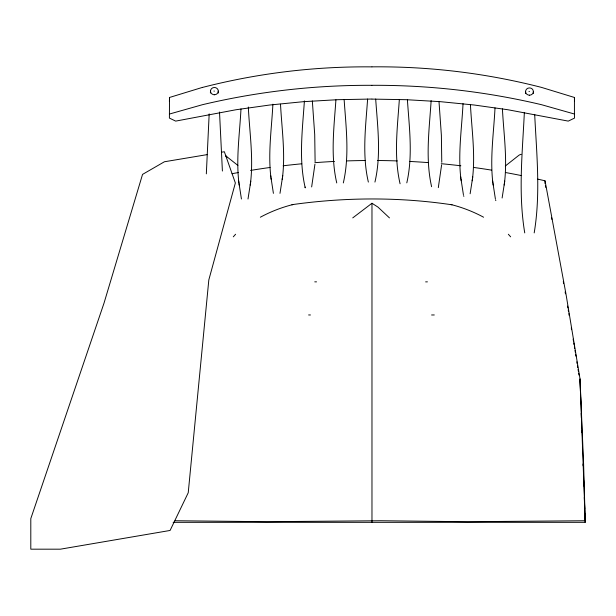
<?xml version="1.0" encoding="UTF-8"?>
<svg xmlns="http://www.w3.org/2000/svg" width="616" height="616" viewBox="0 0 616 616"><rect width="100%" height="100%" fill="white"/><g stroke="black" fill="none" stroke-linecap="round" stroke-linejoin="round"><path stroke-width="0.92" d="M202.387 87.41L169.508 97.467L169.4 118.095L175.683 121.113L235.951 109.756L269.7 105.02L303.657 101.663L337.776 99.692L371.848 99.037M206.329 173.851L209.178 113.914M169.4 101.555L169.508 97.467M315.107 161.638L314.714 134.581L312.335 100.932M441.772 162.316L441.379 135.258L439 101.609M210.387 93.016L210.503 91.114M524.355 112.451C522.453 152.506 518.056 193.047 524.747 232.902M525.456 93.455L525.563 91.553M240.979 108.909C239.74 133.387 235.966 158.15 238.877 182.667M272.896 104.189C271.648 128.359 267.975 152.806 270.863 177M304.404 100.932C302.441 129.799 298.606 159.267 305.228 187.857A3.249 3.142 0 0 1 305.12 187.041M431.138 100.654C429.321 129.214 425.209 158.381 431.6 186.702M463.032 103.642C461.792 128.436 457.919 153.515 460.853 178.34M495.01 107.892C493.778 132.679 489.897 157.758 492.838 182.582M335.92 99.831C334.018 127.427 330.415 155.609 336.744 182.944M399.33 99.715C397.428 127.627 393.678 156.125 400.077 183.776M367.613 99.022C365.712 126.596 361.962 154.77 368.36 182.082M314.945 164.203L311.65 186.941M441.61 164.88L438.315 187.618M250.558 182.667C253.523 157.527 249.542 132.132 248.317 107.03M282.544 177C285.424 152.806 281.758 128.359 280.511 104.189M472.541 178.34C475.444 153.823 471.679 129.06 470.432 104.581M504.519 182.582C507.43 158.073 503.665 133.31 502.417 108.832M534.188 232.902C540.771 193.67 536.59 153.777 534.688 114.353M248.002 199.014L250.404 183.668M279.987 193.355L282.39 178.001M470.131 193.763L472.38 179.341M502.117 198.005L504.365 183.591M250.212 185.093L250.766 181.15M282.197 179.425L282.752 175.491M472.187 180.765L472.742 176.823M504.173 185.008L504.727 181.073M343.32 182.944C349.649 155.609 346.046 127.427 344.144 99.831M406.799 182.867C413.051 155.509 409.232 127.32 407.399 99.715M374.936 182.082C381.335 154.77 377.585 126.596 375.683 99.022M233.295 236.829L235.597 234.242M352.752 217.887L371.972 203.257L377.97 207.107L389.466 217.895M483.591 217.217A140.671 140.132 0 0 0 452.021 204.805C399.568 196.951 345.745 197.174 293.239 204.497L291.915 204.805A140.671 140.132 0 0 0 260.345 217.217M505.305 166.004L518.156 155.871A7.107 6.63 46 0 1 521.228 154.308M169.508 114.022L202.495 104.689A702.055 682.936 3 0 1 371.841 85.316M291.915 204.805L293.239 204.497M207.5 154.562L164.418 161.762L142.542 174.397L104.027 303.095L30.8 518.61L30.8 549.179L60.407 549.179L170.085 530.461L188.234 492.738L208.824 279.895L235.358 182.99L224.355 151.744L221.544 152.214M371.972 85.316L372.056 85.308A702.194 683.067 -3 0 1 541.441 104.681L574.428 114.022L574.535 118.095L568.252 121.113L507.984 109.756L474.243 105.02L440.286 101.663L406.16 99.692L372.087 99.099M452.021 204.805L450.704 204.497M425.633 281.874L427.419 281.858M431.585 314.976L434.288 314.961M175.067 520.743L266.905 521.69L380.827 520.743L467.598 521.713L585.2 520.743L585.2 522.322L173.142 522.322M314.761 281.843L316.532 281.858M308.616 314.953L310.441 314.969M528.99 91.499L529.467 91.553M213.921 91.06L214.399 91.114M574.535 101.555L574.428 97.467L541.549 87.41A638.738 621.321 -3 0 0 372.025 66.851M237.876 165.404L225.787 155.871A7.107 6.63 -46 0 1 226.873 157.211M508.339 234.242L510.641 236.829M537.699 179.11A744.267 741.433 0 0 1 545.037 180.811L565.958 293.886L580.026 378.948L583.598 464.002L585.2 520.743L580.026 378.948L580.38 391.268M545.391 185.508L545.753 187.387M551.551 217.487L551.905 219.365M563.293 281.55L563.625 283.437M565.126 291.922L565.465 293.809M567.575 306.083L567.898 307.969M568.221 309.863L568.545 311.75M568.868 313.636L569.192 315.523M571.278 327.804L571.586 329.691M573.149 339.147L573.465 341.033M573.773 342.927L574.089 344.814M574.397 346.708L574.713 348.594M575.028 350.489L575.336 352.375M575.644 354.269L575.945 356.156M576.853 361.838L577.154 363.725M577.454 365.619L577.762 367.513M578.062 369.4L578.362 371.294M578.663 373.188L578.971 375.082M492.631 181.073L495.395 198.937M460.645 176.823L463.409 194.687M270.655 175.491L273.412 193.355M238.669 181.15L241.434 199.014M492.993 183.591L493.185 185.008M461.007 179.341L461.199 180.765M271.017 178.001L271.209 179.425M239.031 183.668L239.224 185.093M533.364 91.553L533.479 93.455M218.295 91.114L218.41 93.016M219.512 112.02L222.399 171.04M580.588 397.004L580.834 403.703M581.188 413.267L581.365 418.048M581.82 430.484L581.889 432.401M582.42 446.746L582.49 448.664M583.052 463.971L583.121 465.881M583.652 480.226L583.86 485.97M584.284 497.451L584.707 508.924M584.884 513.713L585.2 522.322M574.428 97.467L574.428 114.022M545.021 180.873L545.021 183.63M371.972 203.257L371.972 522.322M232.04 173.712A744.267 741.433 0 0 1 238.507 172.511M250.55 170.424A744.267 741.433 0 0 1 270.054 167.475M283.098 165.796A744.267 741.433 0 0 1 301.755 163.794M314.838 162.678A744.267 741.433 0 0 1 334.488 161.43M346.662 160.922A744.267 741.433 0 0 1 365.411 160.522M377.593 160.514A744.267 741.433 0 0 1 397.274 160.922M409.447 161.43A744.267 741.433 0 0 1 428.166 162.609M441.248 163.71A744.267 741.433 0 0 1 460.845 165.796M473.881 167.475A744.267 741.433 0 0 1 491.53 170.124M505.436 172.511A744.267 741.433 0 0 1 521.136 175.537M495.865 200.624A3.249 3.142 0 0 1 495.541 199.869M463.879 196.373A3.249 3.142 0 0 1 463.555 195.619M202.395 87.449A638.623 621.213 3 0 1 371.872 66.874M529.467 95.203L528.459 95.08A3.904 3.65 0 0 1 526.48 89.212A3.904 3.65 0 0 1 533.002 90.013A3.904 3.65 0 0 1 529.467 95.203M214.399 94.764L213.39 94.641A3.904 3.65 0 0 1 211.411 88.773A3.904 3.65 0 0 1 217.933 89.574A3.904 3.65 0 0 1 214.399 94.764"/></g></svg>
